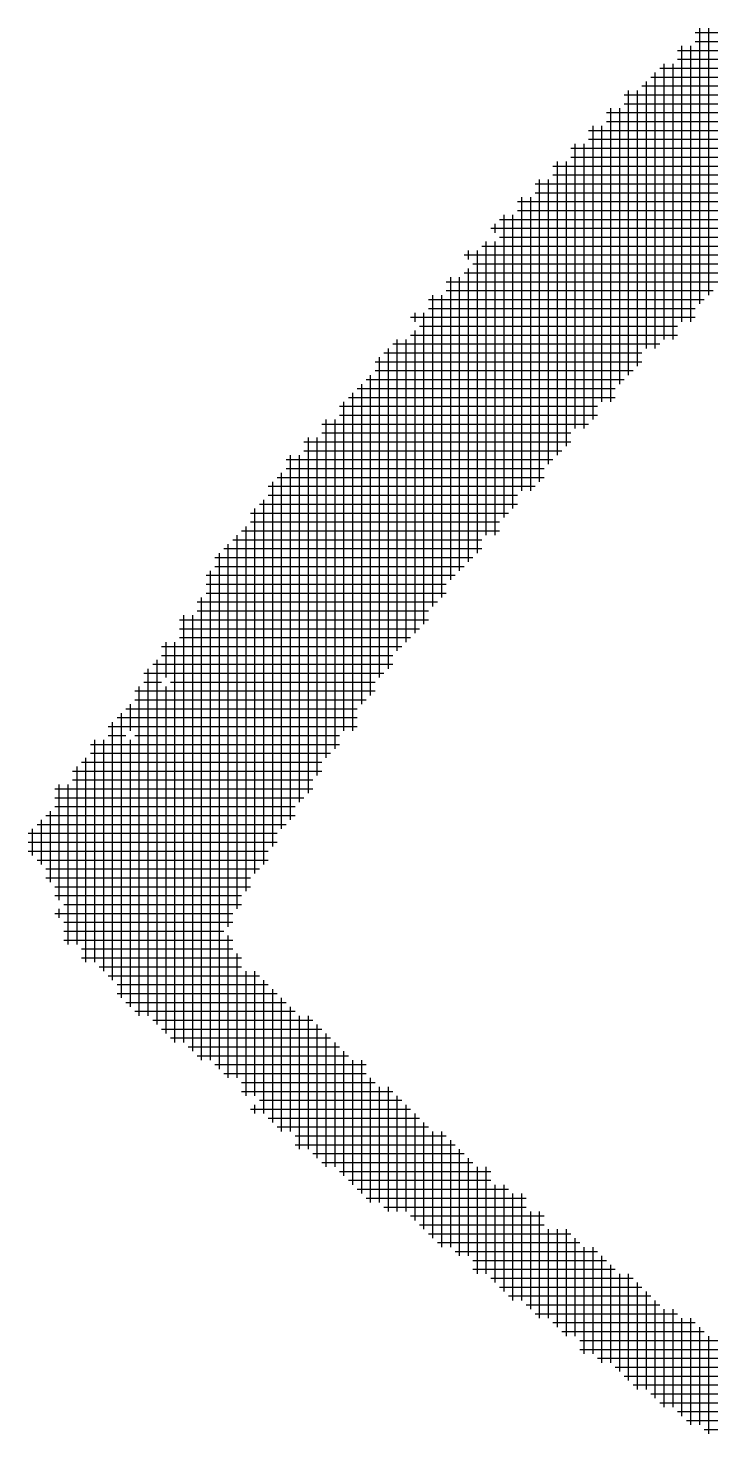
# Model space of a CAD drawing. Header units: feet. Extents: x 0 to 336400, y 0 to 237600.
# Drawn here: x 210965 to 211255, y 10637 to 11234 of the extents above; entities that cross this region are included whole.
import ezdxf

# ---------------------------------------------------------------- set-up
doc = ezdxf.new("R2010")
doc.units = ezdxf.units.FT
doc.header["$LTSCALE"] = 2200
doc.header["$MEASUREMENT"] = 0
doc.layers.add('CX-MISC', color=2, linetype='CONTINUOUS')

msp = doc.modelspace()

# ---------------------------------------------------------------- linework, layer by layer
at = {"layer": 'CX-MISC'}
for p, q in [((211250.28, 11117.2, 9817.04), (211250.28, 11234.38, 9817.04)), ((211254.06, 11120.98, 9817.04), (211254.06, 11234.38, 9817.04)), ((211248.39, 11232.49, 9817.04), (211376.91, 11232.49, 9817.04)), ((211248.39, 11228.71, 9817.04), (211373.13, 11228.71, 9817.04)), ((211240.83, 11224.93, 9817.04), (211369.35, 11224.93, 9817.04)), ((211242.72, 11109.64, 9817.04), (211242.72, 11226.82, 9817.04)), ((211246.5, 11109.64, 9817.04), (211246.5, 11226.82, 9817.04)), ((211233.27, 11217.37, 9817.04), (211361.79, 11217.37, 9817.04)), ((211235.16, 11102.08, 9817.04), (211235.16, 11219.26, 9817.04)), ((211238.94, 11102.08, 9817.04), (211238.94, 11219.26, 9817.04)), ((211240.83, 11221.15, 9817.04), (211365.57, 11221.15, 9817.04)), ((211227.6, 11098.3, 9817.04), (211227.6, 11211.7, 9817.04)), ((211229.49, 11213.59, 9817.04), (211358.01, 11213.59, 9817.04)), ((211231.38, 11098.3, 9817.04), (211231.38, 11215.48, 9817.04)), ((211218.15, 11206.03, 9817.04), (211350.45, 11206.03, 9817.04)), ((211220.04, 11086.96, 9817.04), (211220.04, 11207.92, 9817.04)), ((211223.82, 11090.74, 9817.04), (211223.82, 11207.92, 9817.04)), ((211225.71, 11209.81, 9817.04), (211354.23, 11209.81, 9817.04)), ((211210.59, 11198.47, 9817.04), (211342.89, 11198.47, 9817.04)), ((211212.48, 11075.62, 9817.04), (211212.48, 11200.36, 9817.04)), ((211216.26, 11083.18, 9817.04), (211216.26, 11200.36, 9817.04)), ((211218.15, 11202.25, 9817.04), (211346.67, 11202.25, 9817.04)), ((211204.92, 11068.06, 9817.04), (211204.92, 11192.8, 9817.04)), ((211208.7, 11075.62, 9817.04), (211208.7, 11192.8, 9817.04)), ((211210.59, 11194.69, 9817.04), (211339.11, 11194.69, 9817.04)), ((211203.03, 11190.91, 9817.04), (211331.55, 11190.91, 9817.04)), ((211203.03, 11187.13, 9817.04), (211331.55, 11187.13, 9817.04)), ((211195.47, 11183.35, 9817.04), (211323.99, 11183.35, 9817.04)), ((211197.36, 11064.28, 9817.04), (211197.36, 11185.24, 9817.04)), ((211201.14, 11064.28, 9817.04), (211201.14, 11185.24, 9817.04)), ((211187.91, 11175.79, 9817.04), (211316.43, 11175.79, 9817.04)), ((211189.8, 11052.94, 9817.04), (211189.8, 11177.68, 9817.04)), ((211193.58, 11056.72, 9817.04), (211193.58, 11177.68, 9817.04)), ((211195.47, 11179.57, 9817.04), (211320.21, 11179.57, 9817.04)), ((211182.24, 11041.6, 9817.04), (211182.24, 11170.12, 9817.04)), ((211186.02, 11049.16, 9817.04), (211186.02, 11170.12, 9817.04)), ((211187.91, 11172.01, 9817.04), (211312.65, 11172.01, 9817.04)), ((211174.68, 11037.82, 9817.04), (211174.68, 11162.56, 9817.04)), ((211178.46, 11037.82, 9817.04), (211178.46, 11162.56, 9817.04)), ((211180.35, 11168.23, 9817.04), (211308.87, 11168.23, 9817.04)), ((211180.35, 11164.45, 9817.04), (211305.09, 11164.45, 9817.04)), ((211172.79, 11160.67, 9817.04), (211301.31, 11160.67, 9817.04)), ((211172.79, 11156.89, 9817.04), (211293.75, 11156.89, 9817.04)), ((211163.34, 11147.44, 9817.04), (211163.34, 11151.22, 9817.04)), ((211165.23, 11153.11, 9817.04), (211289.97, 11153.11, 9817.04)), ((211167.12, 11026.48, 9817.04), (211167.12, 11155, 9817.04)), ((211170.9, 11030.26, 9817.04), (211170.9, 11155, 9817.04)), ((211161.45, 11149.33, 9817.04), (211286.19, 11149.33, 9817.04)), ((211165.23, 11145.55, 9817.04), (211282.41, 11145.55, 9817.04)), ((211152, 11136.1, 9817.04), (211152, 11139.88, 9817.04)), ((211155.78, 11011.36, 9817.04), (211155.78, 11139.88, 9817.04)), ((211157.67, 11141.77, 9817.04), (211278.63, 11141.77, 9817.04)), ((211159.56, 11018.92, 9817.04), (211159.56, 11143.66, 9817.04)), ((211163.34, 11018.92, 9817.04), (211163.34, 11143.66, 9817.04)), ((211150.11, 11137.99, 9817.04), (211271.07, 11137.99, 9817.04)), ((211153.89, 11134.21, 9817.04), (211271.07, 11134.21, 9817.04)), ((211142.55, 11126.65, 9817.04), (211263.51, 11126.65, 9817.04)), ((211144.44, 11000.02, 9817.04), (211144.44, 11128.54, 9817.04)), ((211148.22, 11003.8, 9817.04), (211148.22, 11128.54, 9817.04)), ((211150.11, 11130.43, 9817.04), (211263.51, 11130.43, 9817.04)), ((211152, 11007.58, 9817.04), (211152, 11132.32, 9817.04)), ((211136.88, 10988.68, 9817.04), (211136.88, 11120.98, 9817.04)), ((211140.66, 10992.46, 9817.04), (211140.66, 11120.98, 9817.04)), ((211142.55, 11122.87, 9817.04), (211255.95, 11122.87, 9817.04)), ((211134.99, 11119.09, 9817.04), (211252.17, 11119.09, 9817.04)), ((211134.99, 11115.31, 9817.04), (211248.39, 11115.31, 9817.04)), ((211127.43, 11111.53, 9817.04), (211248.39, 11111.53, 9817.04)), ((211129.32, 11109.64, 9817.04), (211129.32, 11113.42, 9817.04)), ((211133.1, 10981.12, 9817.04), (211133.1, 11113.42, 9817.04)), ((211127.43, 11103.97, 9817.04), (211240.83, 11103.97, 9817.04)), ((211129.32, 10977.34, 9817.04), (211129.32, 11105.86, 9817.04)), ((211131.21, 11107.75, 9817.04), (211240.83, 11107.75, 9817.04)), ((211117.98, 10962.22, 9817.04), (211117.98, 11098.3, 9817.04)), ((211119.87, 11100.19, 9817.04), (211233.27, 11100.19, 9817.04)), ((211121.76, 10969.78, 9817.04), (211121.76, 11102.08, 9817.04)), ((211125.54, 10973.56, 9817.04), (211125.54, 11102.08, 9817.04)), ((211112.31, 11092.63, 9817.04), (211225.71, 11092.63, 9817.04)), ((211114.2, 10958.44, 9817.04), (211114.2, 11094.52, 9817.04)), ((211116.09, 11096.41, 9817.04), (211225.71, 11096.41, 9817.04)), ((211108.53, 11085.07, 9817.04), (211218.15, 11085.07, 9817.04)), ((211110.42, 10950.88, 9817.04), (211110.42, 11086.96, 9817.04)), ((211112.31, 11088.85, 9817.04), (211221.93, 11088.85, 9817.04)), ((211102.86, 10935.76, 9817.04), (211102.86, 11079.4, 9817.04)), ((211104.75, 11081.29, 9817.04), (211214.37, 11081.29, 9817.04)), ((211106.64, 10947.1, 9817.04), (211106.64, 11083.18, 9817.04)), ((211097.19, 11073.73, 9817.04), (211206.81, 11073.73, 9817.04)), ((211099.08, 10935.76, 9817.04), (211099.08, 11075.62, 9817.04)), ((211100.97, 11077.51, 9817.04), (211214.37, 11077.51, 9817.04)), ((211091.52, 10924.42, 9817.04), (211091.52, 11068.06, 9817.04)), ((211095.3, 10928.2, 9817.04), (211095.3, 11068.06, 9817.04)), ((211097.19, 11069.95, 9817.04), (211206.81, 11069.95, 9817.04)), ((211089.63, 11066.17, 9817.04), (211203.03, 11066.17, 9817.04)), ((211089.63, 11062.39, 9817.04), (211195.47, 11062.39, 9817.04)), ((211082.07, 11058.61, 9817.04), (211195.47, 11058.61, 9817.04)), ((211083.96, 10909.3, 9817.04), (211083.96, 11060.5, 9817.04)), ((211087.74, 10916.86, 9817.04), (211087.74, 11060.5, 9817.04)), ((211074.51, 11051.05, 9817.04), (211187.91, 11051.05, 9817.04)), ((211076.4, 10897.96, 9817.04), (211076.4, 11052.94, 9817.04)), ((211080.18, 10905.52, 9817.04), (211080.18, 11052.94, 9817.04)), ((211082.07, 11054.83, 9817.04), (211191.69, 11054.83, 9817.04)), ((211070.73, 11043.49, 9817.04), (211184.13, 11043.49, 9817.04)), ((211072.62, 10894.18, 9817.04), (211072.62, 11045.38, 9817.04)), ((211074.51, 11047.27, 9817.04), (211184.13, 11047.27, 9817.04)), ((211066.95, 11039.71, 9817.04), (211180.35, 11039.71, 9817.04)), ((211068.84, 10886.62, 9817.04), (211068.84, 11041.6, 9817.04)), ((211063.17, 11032.15, 9817.04), (211172.79, 11032.15, 9817.04)), ((211065.06, 10879.06, 9817.04), (211065.06, 11034.04, 9817.04)), ((211066.95, 11035.93, 9817.04), (211172.79, 11035.93, 9817.04)), ((211059.39, 11028.37, 9817.04), (211169.01, 11028.37, 9817.04)), ((211061.28, 10875.28, 9817.04), (211061.28, 11030.26, 9817.04)), ((211055.61, 11020.81, 9817.04), (211165.23, 11020.81, 9817.04)), ((211057.5, 10867.72, 9817.04), (211057.5, 11022.7, 9817.04)), ((211059.39, 11024.59, 9817.04), (211165.23, 11024.59, 9817.04)), ((211048.05, 11013.25, 9817.04), (211157.67, 11013.25, 9817.04)), ((211049.94, 10852.6, 9817.04), (211049.94, 11015.14, 9817.04)), ((211051.83, 11017.03, 9817.04), (211157.67, 11017.03, 9817.04)), ((211053.72, 10860.16, 9817.04), (211053.72, 11018.92, 9817.04)), ((211044.27, 11009.47, 9817.04), (211153.89, 11009.47, 9817.04)), ((211046.16, 10792.12, 9817.04), (211046.16, 11011.36, 9817.04)), ((211040.49, 11001.91, 9817.04), (211146.33, 11001.91, 9817.04)), ((211042.38, 10795.9, 9817.04), (211042.38, 11003.8, 9817.04)), ((211044.27, 11005.69, 9817.04), (211150.11, 11005.69, 9817.04)), ((211040.49, 10998.13, 9817.04), (211142.55, 10998.13, 9817.04)), ((211036.71, 10990.57, 9817.04), (211138.77, 10990.57, 9817.04)), ((211038.6, 10795.9, 9817.04), (211038.6, 10992.46, 9817.04)), ((211040.49, 10994.35, 9817.04), (211142.55, 10994.35, 9817.04)), ((211031.04, 10803.46, 9817.04), (211031.04, 10984.9, 9817.04)), ((211034.82, 10799.68, 9817.04), (211034.82, 10984.9, 9817.04)), ((211036.71, 10986.79, 9817.04), (211134.99, 10986.79, 9817.04)), ((211029.15, 10983.01, 9817.04), (211134.99, 10983.01, 9817.04)), ((211029.15, 10979.23, 9817.04), (211131.21, 10979.23, 9817.04)), ((211021.59, 10971.67, 9817.04), (211123.65, 10971.67, 9817.04)), ((211023.48, 10958.44, 9817.04), (211023.48, 10973.56, 9817.04)), ((211027.26, 10803.46, 9817.04), (211027.26, 10973.56, 9817.04)), ((211029.15, 10975.45, 9817.04), (211127.43, 10975.45, 9817.04)), ((211019.7, 10811.02, 9817.04), (211019.7, 10966, 9817.04)), ((211021.59, 10967.89, 9817.04), (211119.87, 10967.89, 9817.04)), ((211014.03, 10960.33, 9817.04), (211116.09, 10960.33, 9817.04)), ((211015.92, 10814.8, 9817.04), (211015.92, 10962.22, 9817.04)), ((211017.81, 10964.11, 9817.04), (211119.87, 10964.11, 9817.04)), ((211012.14, 10814.8, 9817.04), (211012.14, 10954.66, 9817.04)), ((211014.03, 10956.55, 9817.04), (211021.59, 10956.55, 9817.04)), ((211023.48, 10807.24, 9817.04), (211023.48, 10954.66, 9817.04)), ((211025.37, 10956.55, 9817.04), (211112.31, 10956.55, 9817.04)), ((211010.25, 10952.77, 9817.04), (211112.31, 10952.77, 9817.04)), ((211010.25, 10948.99, 9817.04), (211108.53, 10948.99, 9817.04)), ((211004.58, 10822.36, 9817.04), (211004.58, 10943.32, 9817.04)), ((211006.47, 10945.21, 9817.04), (211104.75, 10945.21, 9817.04)), ((211008.36, 10935.76, 9817.04), (211008.36, 10947.1, 9817.04)), ((210998.91, 10937.65, 9817.04), (211104.75, 10937.65, 9817.04)), ((211000.8, 10829.92, 9817.04), (211000.8, 10939.54, 9817.04)), ((211002.69, 10941.43, 9817.04), (211104.75, 10941.43, 9817.04)), ((210991.35, 10930.09, 9817.04), (211097.19, 10930.09, 9817.04)), ((210993.24, 10837.48, 9817.04), (210993.24, 10931.98, 9817.04)), ((210997.02, 10833.7, 9817.04), (210997.02, 10931.98, 9817.04)), ((210998.91, 10933.87, 9817.04), (211006.47, 10933.87, 9817.04)), ((211008.36, 10818.58, 9817.04), (211008.36, 10931.98, 9817.04)), ((211010.25, 10933.87, 9817.04), (211097.19, 10933.87, 9817.04)), ((210989.46, 10837.48, 9817.04), (210989.46, 10924.42, 9817.04)), ((210991.35, 10926.31, 9817.04), (211093.41, 10926.31, 9817.04)), ((210983.79, 10918.75, 9817.04), (211089.63, 10918.75, 9817.04)), ((210985.68, 10845.04, 9817.04), (210985.68, 10920.64, 9817.04)), ((210987.57, 10922.53, 9817.04), (211089.63, 10922.53, 9817.04)), ((210978.12, 10863.94, 9817.04), (210978.12, 10913.08, 9817.04)), ((210981.9, 10845.04, 9817.04), (210981.9, 10913.08, 9817.04)), ((210983.79, 10914.97, 9817.04), (211085.85, 10914.97, 9817.04)), ((210976.23, 10911.19, 9817.04), (211085.85, 10911.19, 9817.04)), ((210976.23, 10907.41, 9817.04), (211082.07, 10907.41, 9817.04)), ((210972.45, 10899.85, 9817.04), (211078.29, 10899.85, 9817.04)), ((210974.34, 10871.5, 9817.04), (210974.34, 10901.74, 9817.04)), ((210976.23, 10903.63, 9817.04), (211078.29, 10903.63, 9817.04)), ((210966.78, 10882.84, 9817.04), (210966.78, 10894.18, 9817.04)), ((210968.67, 10896.07, 9817.04), (211074.51, 10896.07, 9817.04)), ((210970.56, 10879.06, 9817.04), (210970.56, 10897.96, 9817.04)), ((210964.89, 10892.29, 9817.04), (211070.73, 10892.29, 9817.04)), ((210964.89, 10888.51, 9817.04), (211070.73, 10888.51, 9817.04)), ((210964.89, 10884.73, 9817.04), (211066.95, 10884.73, 9817.04)), ((210968.67, 10880.95, 9817.04), (211066.95, 10880.95, 9817.04)), ((210972.45, 10877.17, 9817.04), (211063.17, 10877.17, 9817.04)), ((210972.45, 10873.39, 9817.04), (211059.39, 10873.39, 9817.04)), ((210976.23, 10869.61, 9817.04), (211059.39, 10869.61, 9817.04)), ((210976.23, 10865.83, 9817.04), (211055.61, 10865.83, 9817.04)), ((210976.23, 10858.27, 9817.04), (211051.83, 10858.27, 9817.04)), ((210978.12, 10856.38, 9817.04), (210978.12, 10860.16, 9817.04)), ((210980.01, 10862.05, 9817.04), (211055.61, 10862.05, 9817.04)), ((210980.01, 10854.49, 9817.04), (211051.83, 10854.49, 9817.04)), ((210980.01, 10850.71, 9817.04), (211048.05, 10850.71, 9817.04)), ((210980.01, 10846.93, 9817.04), (211051.83, 10846.93, 9817.04)), ((211049.94, 10788.34, 9817.04), (211049.94, 10848.82, 9817.04)), ((210987.57, 10843.15, 9817.04), (211051.83, 10843.15, 9817.04)), ((211053.72, 10788.34, 9817.04), (211053.72, 10841.26, 9817.04)), ((210987.57, 10839.37, 9817.04), (211055.61, 10839.37, 9817.04)), ((210995.13, 10835.59, 9817.04), (211055.61, 10835.59, 9817.04)), ((210998.91, 10831.81, 9817.04), (211063.17, 10831.81, 9817.04)), ((211002.69, 10828.03, 9817.04), (211066.95, 10828.03, 9817.04)), ((211057.5, 10780.78, 9817.04), (211057.5, 10833.7, 9817.04)), ((211061.28, 10780.78, 9817.04), (211061.28, 10833.7, 9817.04)), ((211065.06, 10773.22, 9817.04), (211065.06, 10829.92, 9817.04)), ((211002.69, 10824.25, 9817.04), (211070.73, 10824.25, 9817.04)), ((211068.84, 10769.44, 9817.04), (211068.84, 10826.14, 9817.04)), ((211072.62, 10765.66, 9817.04), (211072.62, 10822.36, 9817.04)), ((211006.47, 10820.47, 9817.04), (211074.51, 10820.47, 9817.04)), ((211010.25, 10816.69, 9817.04), (211078.29, 10816.69, 9817.04)), ((211076.4, 10765.66, 9817.04), (211076.4, 10818.58, 9817.04)), ((211017.81, 10812.91, 9817.04), (211085.85, 10812.91, 9817.04)), ((211080.18, 10758.1, 9817.04), (211080.18, 10814.8, 9817.04)), ((211083.96, 10758.1, 9817.04), (211083.96, 10814.8, 9817.04)), ((211087.74, 10754.32, 9817.04), (211087.74, 10811.02, 9817.04)), ((211021.59, 10809.13, 9817.04), (211089.63, 10809.13, 9817.04)), ((211025.37, 10805.35, 9817.04), (211093.41, 10805.35, 9817.04)), ((211091.52, 10750.54, 9817.04), (211091.52, 10807.24, 9817.04)), ((211032.93, 10801.57, 9817.04), (211097.19, 10801.57, 9817.04)), ((211095.3, 10750.54, 9817.04), (211095.3, 10803.46, 9817.04)), ((211099.08, 10746.76, 9817.04), (211099.08, 10799.68, 9817.04)), ((211036.71, 10797.79, 9817.04), (211100.97, 10797.79, 9817.04)), ((211044.27, 10794.01, 9817.04), (211108.53, 10794.01, 9817.04)), ((211102.86, 10742.98, 9817.04), (211102.86, 10795.9, 9817.04)), ((211106.64, 10739.2, 9817.04), (211106.64, 10795.9, 9817.04)), ((211048.05, 10790.23, 9817.04), (211108.53, 10790.23, 9817.04)), ((211055.61, 10786.45, 9817.04), (211112.31, 10786.45, 9817.04)), ((211110.42, 10735.42, 9817.04), (211110.42, 10788.34, 9817.04)), ((211055.61, 10782.67, 9817.04), (211119.87, 10782.67, 9817.04)), ((211114.2, 10735.42, 9817.04), (211114.2, 10784.56, 9817.04)), ((211117.98, 10731.64, 9817.04), (211117.98, 10784.56, 9817.04)), ((211121.76, 10731.64, 9817.04), (211121.76, 10780.78, 9817.04)), ((211059.39, 10775.11, 9817.04), (211127.43, 10775.11, 9817.04)), ((211061.28, 10773.22, 9817.04), (211061.28, 10777, 9817.04)), ((211063.17, 10778.89, 9817.04), (211123.65, 10778.89, 9817.04)), ((211125.54, 10731.64, 9817.04), (211125.54, 10777, 9817.04)), ((211066.95, 10771.33, 9817.04), (211131.21, 10771.33, 9817.04)), ((211129.32, 10727.86, 9817.04), (211129.32, 10773.22, 9817.04)), ((211133.1, 10724.08, 9817.04), (211133.1, 10769.44, 9817.04)), ((211070.73, 10767.55, 9817.04), (211134.99, 10767.55, 9817.04)), ((211078.29, 10763.77, 9817.04), (211142.55, 10763.77, 9817.04)), ((211136.88, 10720.3, 9817.04), (211136.88, 10765.66, 9817.04)), ((211140.66, 10716.52, 9817.04), (211140.66, 10765.66, 9817.04)), ((211078.29, 10759.99, 9817.04), (211146.33, 10759.99, 9817.04)), ((211144.44, 10716.52, 9817.04), (211144.44, 10761.88, 9817.04)), ((211148.22, 10712.74, 9817.04), (211148.22, 10758.1, 9817.04)), ((211085.85, 10756.21, 9817.04), (211150.11, 10756.21, 9817.04)), ((211089.63, 10752.43, 9817.04), (211153.89, 10752.43, 9817.04)), ((211152, 10712.74, 9817.04), (211152, 10754.32, 9817.04)), ((211155.78, 10705.18, 9817.04), (211155.78, 10750.54, 9817.04)), ((211159.56, 10705.18, 9817.04), (211159.56, 10750.54, 9817.04)), ((211097.19, 10748.65, 9817.04), (211161.45, 10748.65, 9817.04)), ((211100.97, 10744.87, 9817.04), (211161.45, 10744.87, 9817.04)), ((211104.75, 10741.09, 9817.04), (211169.01, 10741.09, 9817.04)), ((211163.34, 10701.4, 9817.04), (211163.34, 10742.98, 9817.04)), ((211167.12, 10697.62, 9817.04), (211167.12, 10742.98, 9817.04)), ((211170.9, 10693.84, 9817.04), (211170.9, 10739.2, 9817.04)), ((211174.68, 10693.84, 9817.04), (211174.68, 10739.2, 9817.04)), ((211108.53, 10737.31, 9817.04), (211176.57, 10737.31, 9817.04)), ((211116.09, 10733.53, 9817.04), (211176.57, 10733.53, 9817.04)), ((211127.43, 10729.75, 9817.04), (211184.13, 10729.75, 9817.04)), ((211178.46, 10690.06, 9817.04), (211178.46, 10731.64, 9817.04)), ((211182.24, 10686.28, 9817.04), (211182.24, 10731.64, 9817.04)), ((211131.21, 10725.97, 9817.04), (211184.13, 10725.97, 9817.04)), ((211134.99, 10722.19, 9817.04), (211195.47, 10722.19, 9817.04)), ((211186.02, 10686.28, 9817.04), (211186.02, 10724.08, 9817.04)), ((211189.8, 10682.5, 9817.04), (211189.8, 10724.08, 9817.04)), ((211193.58, 10678.72, 9817.04), (211193.58, 10724.08, 9817.04)), ((211138.77, 10718.41, 9817.04), (211199.25, 10718.41, 9817.04)), ((211146.33, 10714.63, 9817.04), (211206.81, 10714.63, 9817.04)), ((211197.36, 10678.72, 9817.04), (211197.36, 10720.3, 9817.04)), ((211201.14, 10671.16, 9817.04), (211201.14, 10716.52, 9817.04)), ((211204.92, 10671.16, 9817.04), (211204.92, 10716.52, 9817.04)), ((211153.89, 10710.85, 9817.04), (211210.59, 10710.85, 9817.04)), ((211208.7, 10667.38, 9817.04), (211208.7, 10712.74, 9817.04)), ((211212.48, 10667.38, 9817.04), (211212.48, 10708.96, 9817.04)), ((211153.89, 10707.07, 9817.04), (211214.37, 10707.07, 9817.04)), ((211161.45, 10703.29, 9817.04), (211221.93, 10703.29, 9817.04)), ((211216.26, 10663.6, 9817.04), (211216.26, 10705.18, 9817.04)), ((211220.04, 10659.82, 9817.04), (211220.04, 10705.18, 9817.04)), ((211165.23, 10699.51, 9817.04), (211225.71, 10699.51, 9817.04)), ((211223.82, 10656.04, 9817.04), (211223.82, 10701.4, 9817.04)), ((211227.6, 10656.04, 9817.04), (211227.6, 10697.62, 9817.04)), ((211169.01, 10695.73, 9817.04), (211229.49, 10695.73, 9817.04)), ((211176.57, 10691.95, 9817.04), (211233.27, 10691.95, 9817.04)), ((211231.38, 10652.26, 9817.04), (211231.38, 10693.84, 9817.04)), ((211180.35, 10688.17, 9817.04), (211240.83, 10688.17, 9817.04)), ((211235.16, 10648.48, 9817.04), (211235.16, 10690.06, 9817.04)), ((211238.94, 10648.48, 9817.04), (211238.94, 10690.06, 9817.04)), ((211242.72, 10644.7, 9817.04), (211242.72, 10686.28, 9817.04)), ((211246.5, 10640.92, 9817.04), (211246.5, 10686.28, 9817.04)), ((211187.91, 10684.39, 9817.04), (211248.39, 10684.39, 9817.04)), ((211191.69, 10680.61, 9817.04), (211252.17, 10680.61, 9817.04)), ((211250.28, 10640.92, 9817.04), (211250.28, 10682.5, 9817.04)), ((211254.06, 10637.14, 9817.04), (211254.06, 10678.72, 9817.04)), ((211199.25, 10676.83, 9817.04), (211259.73, 10676.83, 9817.04)), ((211199.25, 10673.05, 9817.04), (211271.07, 10673.05, 9817.04)), ((211206.81, 10669.27, 9817.04), (211274.85, 10669.27, 9817.04)), ((211214.37, 10665.49, 9817.04), (211286.19, 10665.49, 9817.04)), ((211218.15, 10661.71, 9817.04), (211289.97, 10661.71, 9817.04)), ((211221.93, 10657.93, 9817.04), (211297.53, 10657.93, 9817.04)), ((211229.49, 10654.15, 9817.04), (211305.09, 10654.15, 9817.04)), ((211233.27, 10650.37, 9817.04), (211323.99, 10650.37, 9817.04)), ((211240.83, 10646.59, 9817.04), (211327.77, 10646.59, 9817.04)), ((211244.61, 10642.81, 9817.04), (211342.89, 10642.81, 9817.04)), ((211252.17, 10639.03, 9817.04), (211358.01, 10639.03, 9817.04))]:
    msp.add_line(p, q, dxfattribs=at)

doc.saveas('drawing.dxf')
